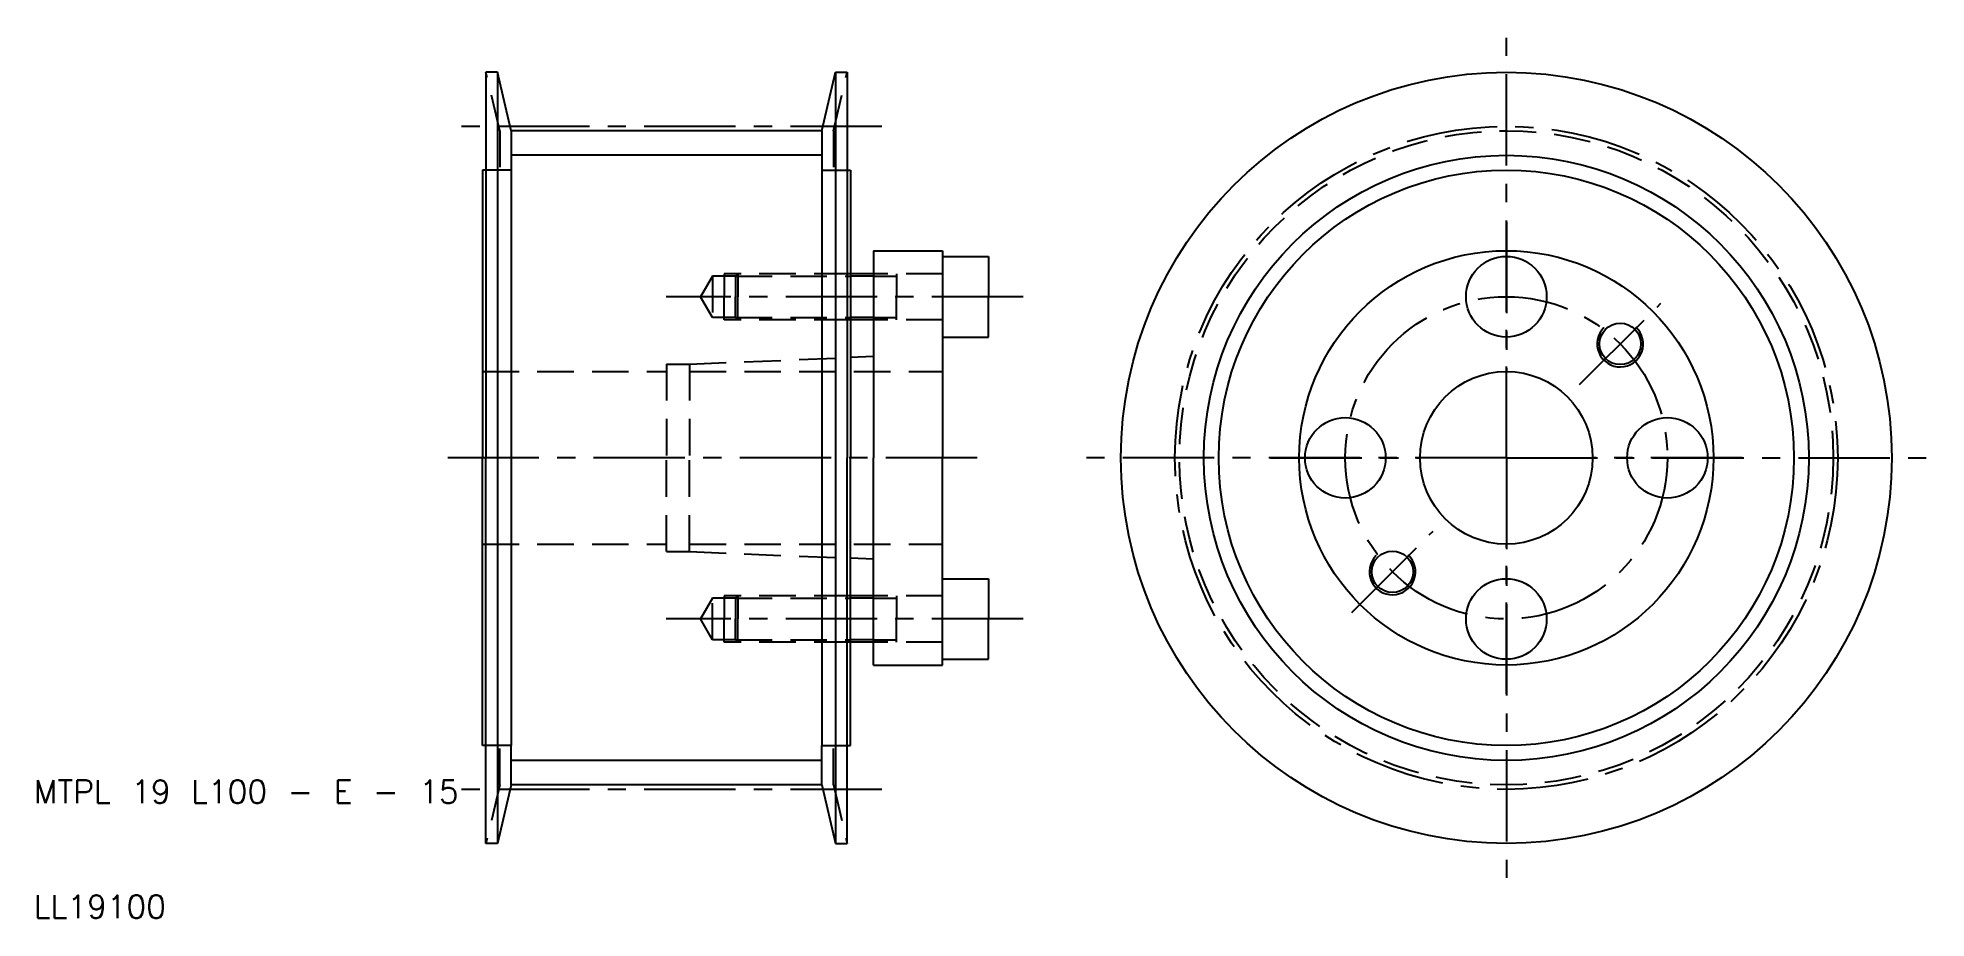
# Model space of a CAD drawing. Extents: x 10 to 174, y 10 to 86.
import ezdxf

# ---------------------------------------------------------------- set-up
doc = ezdxf.new("R2010")
doc.units = 0
doc.header["$LTSCALE"] = 0.25
doc.linetypes.add('CENTER', pattern=[50.8, 31.75, -6.35, 6.35, -6.35])
doc.linetypes.add('DASHED', pattern=[19.05, 12.7, -6.35])
doc.layers.get('0').update_dxf_attribs({"linetype": 'CONTINUOUS'})
doc.layers.add('CENTER', color=1, linetype='CENTER')
doc.styles.get("Standard").update_dxf_attribs({"font": 'txt.shx'})

msp = doc.modelspace()

# ---------------------------------------------------------------- linework, layer by layer
at = {"color": 3, "linetype": 'DASHED'}
for p, q in [((50.5, 78.42), (49.3, 83.5)), ((79.5, 78.42), (80.7, 83.5)), ((50.5, 78.42), (50.5, 75)), ((79.5, 78.42), (79.5, 75)), ((51.5, 75), (49.3, 75)), ((78.5, 75), (80.7, 75)), ((69, 65.8), (67.96077, 64)), ((71, 65.8), (69, 65.8)), ((69, 65.8), (69, 62.2)), ((71.2, 66), (70, 66)), ((70, 66), (70, 64)), ((71.2, 66), (71, 65.8)), ((71, 65.8), (81, 65.8)), ((71, 65.8), (71, 64)), ((81, 66), (71.2, 66)), ((71.2, 66), (71.2, 64)), ((89, 66), (83, 66)), ((83, 65.8), (85, 65.8)), ((85, 66), (85, 64)), ((69, 62.2), (67.96077, 64)), ((70, 62), (70, 64)), ((71, 62.2), (71, 64)), ((71.2, 62), (71.2, 64)), ((85, 62), (85, 64)), ((71, 62.2), (69, 62.2)), ((71.2, 62), (70, 62)), ((71, 62.2), (81, 62.2)), ((71.2, 62), (71, 62.2)), ((81, 62), (71.2, 62)), ((83, 62.2), (85, 62.2)), ((89, 62), (83, 62)), ((49, 57.5), (65, 57.5)), ((65, 58.15), (65, 50)), ((65, 58.15), (67, 58.15)), ((67, 58.15), (81, 58.71875)), ((67, 58.15), (67, 50)), ((67, 57.5), (89, 57.5)), ((65, 41.85), (65, 50)), ((67, 41.85), (67, 50)), ((49, 42.5), (65, 42.5)), ((65, 41.85), (67, 41.85)), ((67, 42.5), (89, 42.5)), ((67, 41.85), (81, 41.28125)), ((69, 37.8), (67.96077, 36)), ((71, 37.8), (69, 37.8)), ((69, 34.2), (69, 37.8)), ((71.2, 38), (70, 38)), ((70, 38), (70, 36)), ((71.2, 38), (71, 37.8)), ((71, 37.8), (81, 37.8)), ((71, 37.8), (71, 36)), ((81, 38), (71.2, 38)), ((71.2, 38), (71.2, 36)), ((89, 38), (83, 38)), ((83, 37.8), (85, 37.8)), ((85, 38), (85, 36)), ((69, 34.2), (67.96077, 36)), ((70, 34), (70, 36)), ((71, 34.2), (71, 36)), ((71.2, 34), (71.2, 36)), ((85, 34), (85, 36)), ((71, 34.2), (69, 34.2)), ((71.2, 34), (70, 34)), ((71, 34.2), (81, 34.2)), ((71.2, 34), (71, 34.2)), ((81, 34), (71.2, 34)), ((83, 34.2), (85, 34.2)), ((89, 34), (83, 34)), ((51.5, 25), (49.3, 25)), ((50.5, 21.58), (50.5, 25)), ((78.5, 25), (80.7, 25)), ((79.5, 21.58), (79.5, 25)), ((50.5, 21.58), (49.3, 16.5)), ((79.5, 21.58), (80.7, 16.5))]:
    msp.add_line(p, q, dxfattribs=at)
for p, q in [((49.3, 83.5), (49.3, 75)), ((50.3, 83.5), (49.3, 83.5)), ((50.3, 83.5), (50.3, 16.5)), ((51.5, 78.42), (50.3, 83.5)), ((78.5, 78.42), (79.7, 83.5)), ((79.7, 83.5), (79.7, 16.5)), ((79.7, 83.5), (80.7, 83.5)), ((80.7, 83.5), (80.7, 75)), ((78.5, 78.42), (51.5, 78.42)), ((51.5, 78.42), (51.5, 75)), ((78.5, 78.42), (78.5, 75)), ((49, 75), (49, 50)), ((49.3, 75), (49, 75)), ((49.3, 75), (49.3, 50)), ((51.5, 75), (51.5, 25)), ((78.5, 75), (78.5, 25)), ((80.7, 75), (80.7, 50)), ((80.7, 75), (81, 75)), ((81, 75), (81, 66)), ((83, 68), (83, 66)), ((83, 68), (89, 68)), ((89, 68), (89, 67.5)), ((89, 67.5), (89, 60.5)), ((89, 67.5), (93, 67.5)), ((93, 67.5), (93, 64)), ((83, 66), (81, 66)), ((81, 66), (81, 62)), ((83, 66), (83, 62)), ((93, 60.5), (93, 64)), ((81, 62), (81, 58.71875)), ((83, 62), (81, 62)), ((83, 62), (83, 58.8)), ((89, 60.5), (89, 50)), ((89, 60.5), (93, 60.5)), ((83, 58.8), (81, 58.71875)), ((81, 58.71875), (81, 50)), ((83, 58.8), (83, 50)), ((49, 25), (49, 50)), ((49.3, 25), (49.3, 50)), ((80.7, 25), (80.7, 50)), ((81, 41.28125), (81, 50)), ((83, 41.2), (83, 50)), ((89, 39.5), (89, 50)), ((81, 38), (81, 41.28125)), ((83, 41.2), (81, 41.28125)), ((83, 38), (83, 41.2)), ((89, 32.5), (89, 39.5)), ((89, 39.5), (93, 39.5)), ((93, 39.5), (93, 36)), ((83, 38), (81, 38)), ((81, 34), (81, 38)), ((83, 34), (83, 38)), ((93, 32.5), (93, 36)), ((81, 25), (81, 34)), ((83, 34), (81, 34)), ((83, 32), (83, 34)), ((83, 32), (89, 32)), ((89, 32), (89, 32.5)), ((89, 32.5), (93, 32.5)), ((49.3, 25), (49, 25)), ((49.3, 16.5), (49.3, 25)), ((51.5, 21.58), (51.5, 25)), ((78.5, 21.58), (78.5, 25)), ((80.7, 16.5), (80.7, 25)), ((80.7, 25), (81, 25)), ((51.5, 21.58), (50.3, 16.5)), ((78.5, 21.58), (51.5, 21.58)), ((78.5, 21.58), (79.7, 16.5)), ((50.3, 16.5), (49.3, 16.5)), ((79.7, 16.5), (80.7, 16.5))]:
    msp.add_line(p, q)
at = {"color": 3}
for p, q in [((78.5, 76.29), (51.5, 76.29)), ((83, 65.8), (81, 65.8)), ((83, 62.2), (81, 62.2)), ((83, 37.8), (81, 37.8)), ((83, 34.2), (81, 34.2)), ((78.5, 23.71), (51.5, 23.71))]:
    msp.add_line(p, q, dxfattribs=at)
for centre, radius in [((138, 50), 33.5), ((138, 50), 25), ((138, 50), 18), ((138, 50), 18), ((138, 64), 3.5), ((147.899495, 59.899495), 1.8), ((138, 50), 7.5), ((124, 50), 3.5), ((152, 50), 3.5), ((128.100505, 40.100505), 1.8), ((138, 36), 3.5)]:
    msp.add_circle(centre, radius)
at = {"color": 3, "linetype": 'DASHED'}
msp.add_circle((138, 50), 28.42, dxfattribs=at)
at = {"color": 3}
msp.add_circle((138, 50), 26.29, dxfattribs=at)
for centre in [(147.899495, 59.899495), (128.100505, 40.100505)]:
    msp.add_arc(centre, 2, 135, 47, dxfattribs=at)
at = {"layer": 'CENTER', "color": 1, "linetype": 'CENTER'}
for p, q in [((138, 50), (138, 86.5)), ((83.7, 78.805), (46.3, 78.805)), ((138, 70.5), (138, 57.5)), ((96, 64), (64.96077, 64)), ((144.363961, 56.363961), (151.435029, 63.435029)), ((92, 50), (46, 50)), ((138, 50), (101.5, 50)), ((117.5, 50), (130.5, 50)), ((138, 50), (174.5, 50)), ((138, 50), (138, 13.5)), ((158.5, 50), (145.5, 50)), ((124.564971, 36.564971), (131.636039, 43.636039)), ((138, 29.5), (138, 42.5)), ((96, 36), (64.96077, 36)), ((83.7, 21.195), (46.3, 21.195))]:
    msp.add_line(p, q, dxfattribs=at)
for radius in [28.805, 14]:
    msp.add_circle((138, 50), radius, dxfattribs=at)

# ---------------------------------------------------------------- texts
for s, p in [('MTPL 19 L100 - E - 15', (10, 20)), ('LL19100', (10, 10))]:
    msp.add_text(s, height=2).set_placement(p)

doc.saveas('drawing.dxf')
